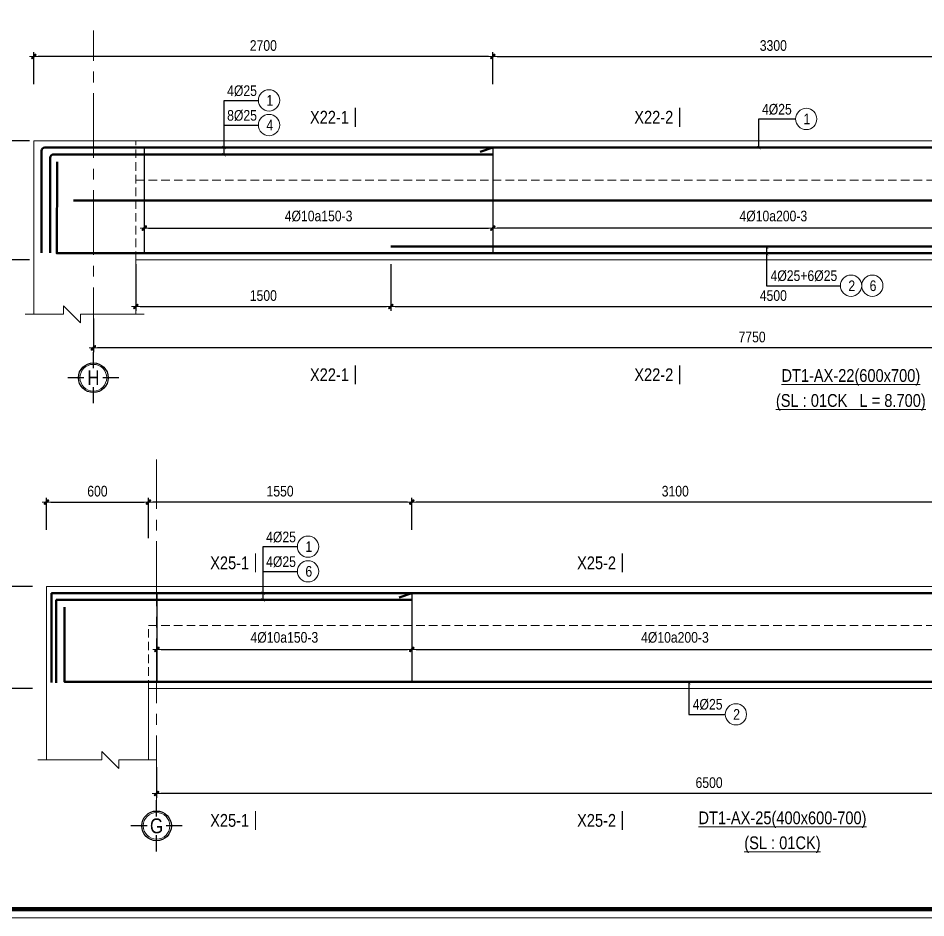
# Model space of a CAD drawing. Header units: millimetres. Extents: x 397144 to 8960116, y 345581 to 674207.
# Drawn here: x 4954734 to 4960073, y 648891 to 654186 of the extents above; entities that cross this region are included whole.
import ezdxf
from ezdxf.enums import TextEntityAlignment as Align

# ---------------------------------------------------------------- set-up
doc = ezdxf.new("R2010")
doc.units = ezdxf.units.MM
doc.header["$PDSIZE"] = -10
doc.linetypes.add('CENTER2', pattern=[28.575, 19.05, -3.175, 3.175, -3.175])
doc.linetypes.add('HIDDEN', pattern=[0.375, 0.25, -0.125])
doc.layers.get('0').update_dxf_attribs({"linetype": 'CONTINUOUS'})
doc.layers.get('Defpoints').update_dxf_attribs({"color": 12, "linetype": 'CONTINUOUS'})
for name, color, linetype, lineweight in [('2', 2, 'CONTINUOUS', 20), ('CDAI', 8, 'CONTINUOUS', 30), ('CTHEP', 2, 'CONTINUOUS', 50), ('DBAO', 3, 'CONTINUOUS', 20), ('DGIONG', 4, 'CONTINUOUS', 13), ('KTH', 150, 'CONTINUOUS', 5), ('Net khuat', 8, 'HIDDEN', 13), ('STICK', 1, 'CONTINUOUS', 9), ('TEXT', 7, 'CONTINUOUS', 15)]:
    doc.layers.add(name, color=color, linetype=linetype, lineweight=lineweight)
doc.layers.add('8', color=8, linetype='CONTINUOUS')
doc.styles.add('HELVECONDENSE', font='VHELVCN_0.TTF')
doc.styles.add('Star-HelCon', font='VHELVCN_0.TTF')
doc.styles.add('TTP-HelCon', font='VHELVCN_0.TTF')
doc.styles.add('VNI-HELVE-CONDENSE', font='VHELVCN_0.TTF')
doc.dimstyles.new('kc-25', dxfattribs={"dimtxt": 62.5, "dimasz": 20, "dimexe": 20, "dimexo": 50, "dimgap": 25, "dimtad": 3, "dimdec": 0, "dimzin": 0, "dimdsep": 46, "dimtxsty": 'VNI-HELVE-CONDENSE', "dimblk": 'DIM', "dimcen": 2.5, "dimclrd": 256, "dimclre": 154, "dimclrt": 7, "dimaunit": 1, "dimadec": 0, "dimazin": 0, "dimtfac": 1, "dimtdec": 0, "dimtix": 1, "dimtmove": 0, "dimatfit": 3, "dimldrblk": 'DOT', "dimfxl": 1, "dimtolj": 1, "dimtzin": 0, "dimarcsym": 0})
doc.dimstyles.new('TTP-25', dxfattribs={"dimscale": 25, "dimtxt": 2.5, "dimasz": 1, "dimexe": 1, "dimexo": 1, "dimgap": 0.09, "dimtad": 0, "dimdec": 4, "dimrnd": 5, "dimzin": 9, "dimdsep": 46, "dimtxsty": 'TTP-HelCon', "dimblk": 'Stick1', "dimcen": 0.09, "dimdle": 1.5, "dimclrd": 256, "dimclre": 256, "dimclrt": 7, "dimadec": 0, "dimazin": 0, "dimtfac": 1, "dimtdec": 4, "dimtmove": 0, "dimatfit": 3, "dimldrblk": '_ArchTick1', "dimfxl": 1, "dimtvp": 1, "dimtolj": 1, "dimtzin": 0, "dimarcsym": 0})

# ---------------------------------------------------------------- blocks, each defined once
blk = doc.blocks.new('CHG_XX_Khung ten')
blk.add_lwpolyline([(15, 579), (826, 579), (826, 15), (15, 15)], close=True)
at = {"color": 4, "linetype": 'Continuous', "const_width": 1}
blk.add_lwpolyline([(17, 577), (824, 577), (824, 17), (17, 17)], close=True, dxfattribs=at)
blk = doc.blocks.new('Stick1')
at = {"layer": 'STICK'}
h = blk.add_hatch(color=256, dxfattribs=at)
edge = h.paths.add_edge_path()
edge.add_line((0.3, 0.5), (-0.5, -0.3))
edge.add_arc((-0.4, -0.4), 0.141, 135, 315)
edge.add_line((-0.3, -0.5), (0.5, 0.3))
edge.add_arc((0.4, 0.4), 0.141, 315, 495)
blk.add_line((1, 0), (-1, 0), dxfattribs=at)
blk.add_lwpolyline([(0.3, 0.5), (-0.5, -0.3, 1), (-0.3, -0.5), (0.5, 0.3, 1), (0.3, 0.5, 1)], format="xyb", dxfattribs=at)
blk = doc.blocks.new('*D783')
at = {"layer": 'Defpoints', "color": 0, "transparency": 16777216}
for p in [(4954826.2, 653960.7), (4954826.2, 653771.7), (4957526.2, 653771.7)]:
    blk.add_point(p, dxfattribs=at)
at = {"layer": 'KTH', "lineweight": -2, "transparency": 16777216}
for p, q in [((4954826.2, 653796.7), (4954826.2, 653985.7)), ((4957501.2, 653960.7), (4954851.2, 653960.7)), ((4957526.2, 653796.7), (4957526.2, 653985.7))]:
    blk.add_line(p, q, dxfattribs=at)
at = {"layer": 'KTH', "lineweight": -2, "transparency": 16777216, "xscale": 25, "yscale": 25, "zscale": 25, "rotation": 180}
blk.add_blockref('Stick1', (4954826.2, 653960.7), dxfattribs=at)
at = {"layer": 'KTH', "lineweight": -2, "transparency": 16777216, "xscale": 25, "yscale": 25, "zscale": 25}
blk.add_blockref('Stick1', (4957526.2, 653960.7), dxfattribs=at)
at = {"layer": 'KTH', "color": 7, "transparency": 16777216, "insert": (4956176.2, 654024.5), "char_height": 62.5, "attachment_point": 5, "style": 'TTP-HelCon'}
blk.add_mtext('\\A1;2700', dxfattribs=at)
blk = doc.blocks.new('_ArchTick1')
at = {"color": 0, "const_width": 3.81}
blk.add_lwpolyline([(-12.7, -12.7), (12.7, 12.7)], dxfattribs=at)
blk = doc.blocks.new('DIM')
h = blk.add_hatch(color=1)
h.paths.add_polyline_path([(0.49, 0.29, 1), (0.29, 0.49), (-0.19, 0), (0.19, 0)])
h.paths.add_polyline_path([(0.19, 0), (-0.19, 0), (-0.49, -0.29, 1), (-0.29, -0.49)])
at = {"color": 9}
for p, q in [((-0.19, 0), (-1.5, 0)), ((0.19, 0), (1.5, 0))]:
    blk.add_line(p, q, dxfattribs=at)
at = {"color": 1}
for p, q in [((-0.49, -0.29), (0.29, 0.49)), ((-0.29, -0.49), (0.49, 0.29)), ((-0.19, 0), (0.19, 0))]:
    blk.add_line(p, q, dxfattribs=at)
blk.add_arc((-0.39, -0.39), 0.138, 135, 315, dxfattribs=at)
blk = doc.blocks.new('*D784')
at = {"layer": 'Defpoints', "color": 0, "transparency": 16777216}
for p in [(4954826.2, 653463.3), (4954576.2, 652763.3), (4954826.2, 652763.3)]:
    blk.add_point(p, dxfattribs=at)
at = {"layer": 'KTH', "lineweight": -2, "transparency": 16777216}
for p, q in [((4954801.2, 653463.3), (4954551.2, 653463.3)), ((4954576.2, 653438.3), (4954576.2, 652788.3)), ((4954801.2, 652763.3), (4954551.2, 652763.3))]:
    blk.add_line(p, q, dxfattribs=at)
at = {"layer": 'KTH', "lineweight": -2, "transparency": 16777216, "xscale": 25, "yscale": 25, "zscale": 25}
for p, rotation in [((4954576.2, 653463.3), 90), ((4954576.2, 652763.3), 270)]:
    blk.add_blockref('Stick1', p, dxfattribs=dict(at, rotation=rotation))
at = {"layer": 'KTH', "color": 7, "transparency": 16777216, "insert": (4954512.3, 653113.3), "char_height": 62.5, "attachment_point": 5, "rotation": 90, "style": 'TTP-HelCon'}
blk.add_mtext('\\A1;700', dxfattribs=at)
blk = doc.blocks.new('*D785')
at = {"layer": 'Defpoints', "color": 0, "transparency": 16777216}
for p in [(4955176.3, 652443.3), (4962926.1, 652443.3), (4955176.3, 652245.1)]:
    blk.add_point(p, dxfattribs=at)
at = {"layer": 'KTH', "lineweight": -2, "transparency": 16777216}
for p, q in [((4955176.3, 652418.3), (4955176.3, 652220.1)), ((4962926.1, 652418.3), (4962926.1, 652220.1)), ((4962901.1, 652245.1), (4955201.3, 652245.1))]:
    blk.add_line(p, q, dxfattribs=at)
at = {"layer": 'KTH', "lineweight": -2, "transparency": 16777216, "xscale": 25, "yscale": 25, "zscale": 25, "rotation": 180}
blk.add_blockref('Stick1', (4955176.3, 652245.1), dxfattribs=at)
at = {"layer": 'KTH', "lineweight": -2, "transparency": 16777216, "xscale": 25, "yscale": 25, "zscale": 25}
blk.add_blockref('Stick1', (4962926.1, 652245.1), dxfattribs=at)
at = {"layer": 'KTH', "color": 7, "transparency": 16777216, "insert": (4959051.2, 652309), "char_height": 62.5, "attachment_point": 5, "style": 'TTP-HelCon'}
blk.add_mtext('\\A1;7750', dxfattribs=at)
blk = doc.blocks.new('*D787')
at = {"layer": 'Defpoints', "color": 0, "transparency": 16777216}
for p in [(4955476.2, 653233.3), (4957526.2, 653233.3), (4957526.2, 652950.5)]:
    blk.add_point(p, dxfattribs=at)
at = {"layer": 'KTH', "lineweight": -2, "transparency": 16777216}
for p, q in [((4955476.2, 653208.3), (4955476.2, 652925.5)), ((4957526.2, 653208.3), (4957526.2, 652925.5)), ((4955501.2, 652950.5), (4957501.2, 652950.5))]:
    blk.add_line(p, q, dxfattribs=at)
at = {"layer": 'KTH', "lineweight": -2, "transparency": 16777216, "xscale": 25, "yscale": 25, "zscale": 25, "rotation": 180}
blk.add_blockref('Stick1', (4955476.2, 652950.5), dxfattribs=at)
at = {"layer": 'KTH', "lineweight": -2, "transparency": 16777216, "xscale": 25, "yscale": 25, "zscale": 25}
blk.add_blockref('Stick1', (4957526.2, 652950.5), dxfattribs=at)
at = {"layer": 'KTH', "color": 7, "transparency": 16777216, "insert": (4956501.2, 653020.4), "char_height": 62.5, "attachment_point": 5, "style": 'TTP-HelCon'}
blk.add_mtext('\\A1;4Þ10a150-3', dxfattribs=at)
blk = doc.blocks.new('*D788')
at = {"layer": 'Defpoints', "color": 0, "transparency": 16777216}
for p in [(4957526.2, 653233.3), (4960826.1, 653113.3), (4957526.2, 652950.3)]:
    blk.add_point(p, dxfattribs=at)
at = {"layer": 'KTH', "lineweight": -2, "transparency": 16777216}
for p, q in [((4957526.2, 653208.3), (4957526.2, 652925.3)), ((4960826.1, 653088.3), (4960826.1, 652925.3)), ((4960801.1, 652950.3), (4957551.2, 652950.3))]:
    blk.add_line(p, q, dxfattribs=at)
at = {"layer": 'KTH', "lineweight": -2, "transparency": 16777216, "xscale": 25, "yscale": 25, "zscale": 25, "rotation": 180}
blk.add_blockref('Stick1', (4957526.2, 652950.3), dxfattribs=at)
at = {"layer": 'KTH', "lineweight": -2, "transparency": 16777216, "xscale": 25, "yscale": 25, "zscale": 25}
blk.add_blockref('Stick1', (4960826.1, 652950.3), dxfattribs=at)
at = {"layer": 'KTH', "color": 7, "transparency": 16777216, "insert": (4959176.1, 653020.2), "char_height": 62.5, "attachment_point": 5, "style": 'TTP-HelCon'}
blk.add_mtext('\\A1;4Þ10a200-3', dxfattribs=at)
blk = doc.blocks.new('*D790')
at = {"layer": 'Defpoints', "color": 0, "transparency": 16777216}
for p in [(4955426.2, 652763.3), (4956926.2, 652763.3), (4956926.2, 652489.1)]:
    blk.add_point(p, dxfattribs=at)
at = {"layer": 'KTH', "lineweight": -2, "transparency": 16777216}
for p, q in [((4955426.2, 652738.3), (4955426.2, 652464.1)), ((4956926.2, 652738.3), (4956926.2, 652464.1)), ((4955451.2, 652489.1), (4956901.2, 652489.1))]:
    blk.add_line(p, q, dxfattribs=at)
at = {"layer": 'KTH', "lineweight": -2, "transparency": 16777216, "xscale": 25, "yscale": 25, "zscale": 25, "rotation": 180}
blk.add_blockref('Stick1', (4955426.2, 652489.1), dxfattribs=at)
at = {"layer": 'KTH', "lineweight": -2, "transparency": 16777216, "xscale": 25, "yscale": 25, "zscale": 25}
blk.add_blockref('Stick1', (4956926.2, 652489.1), dxfattribs=at)
at = {"layer": 'KTH', "color": 7, "transparency": 16777216, "insert": (4956176.2, 652552.9), "char_height": 62.5, "attachment_point": 5, "style": 'TTP-HelCon'}
blk.add_mtext('\\A1;1500', dxfattribs=at)
blk = doc.blocks.new('MC')
at = {"layer": 'CTHEP', "const_width": 10}
blk.add_lwpolyline([(0, 150), (0, 0)], dxfattribs=at)
at = {"layer": 'TEXT', "style": 'TTP-HelCon'}
blk.add_attdef('A', text='', height=100, dxfattribs=at).set_placement((-50, 25.5), align=Align.RIGHT)
blk = doc.blocks.new('dau truc')
blk.add_circle((0, 0), 180)
at = {"layer": '8'}
for p, q in [((0, 127), (0, 345)), ((-127, 0), (-345, 0)), ((345, 0), (127, 0)), ((0, -345), (0, -127))]:
    blk.add_line(p, q, dxfattribs=at)
blk.add_circle((0, 0), 200, dxfattribs=at)
at = {"layer": 'TEXT', "style": 'HELVECONDENSE'}
blk.add_attdef('A', text='', height=233, dxfattribs=at).set_placement((0, 0), align=Align.MIDDLE)
blk = doc.blocks.new('*D791')
at = {"layer": 'Defpoints', "color": 0, "transparency": 16777216}
for p in [(4960826.1, 653960.7), (4957526.2, 653771.7), (4960826.1, 653771.7)]:
    blk.add_point(p, dxfattribs=at)
at = {"layer": 'KTH', "lineweight": -2, "transparency": 16777216}
for p, q in [((4957526.2, 653796.7), (4957526.2, 653985.7)), ((4957551.2, 653960.7), (4960801.1, 653960.7)), ((4960826.1, 653796.7), (4960826.1, 653985.7))]:
    blk.add_line(p, q, dxfattribs=at)
at = {"layer": 'KTH', "lineweight": -2, "transparency": 16777216, "xscale": 25, "yscale": 25, "zscale": 25, "rotation": 180}
blk.add_blockref('Stick1', (4957526.2, 653960.7), dxfattribs=at)
at = {"layer": 'KTH', "lineweight": -2, "transparency": 16777216, "xscale": 25, "yscale": 25, "zscale": 25}
blk.add_blockref('Stick1', (4960826.1, 653960.7), dxfattribs=at)
at = {"layer": 'KTH', "color": 7, "transparency": 16777216, "insert": (4959176.1, 654024.5), "char_height": 62.5, "attachment_point": 5, "style": 'TTP-HelCon'}
blk.add_mtext('\\A1;3300', dxfattribs=at)
blk = doc.blocks.new('*D793')
at = {"layer": 'Defpoints', "color": 0, "transparency": 16777216}
for p in [(4956926.2, 652763.3), (4961426.1, 652700.6), (4961426.1, 652489.1)]:
    blk.add_point(p, dxfattribs=at)
at = {"layer": 'KTH', "lineweight": -2, "transparency": 16777216}
for p, q in [((4956926.2, 652738.3), (4956926.2, 652464.1)), ((4961426.1, 652675.6), (4961426.1, 652464.1)), ((4956951.2, 652489.1), (4961401.1, 652489.1))]:
    blk.add_line(p, q, dxfattribs=at)
at = {"layer": 'KTH', "lineweight": -2, "transparency": 16777216, "xscale": 25, "yscale": 25, "zscale": 25, "rotation": 180}
blk.add_blockref('Stick1', (4956926.2, 652489.1), dxfattribs=at)
at = {"layer": 'KTH', "lineweight": -2, "transparency": 16777216, "xscale": 25, "yscale": 25, "zscale": 25}
blk.add_blockref('Stick1', (4961426.1, 652489.1), dxfattribs=at)
at = {"layer": 'KTH', "color": 7, "transparency": 16777216, "insert": (4959176.1, 652552.9), "char_height": 62.5, "attachment_point": 5, "style": 'TTP-HelCon'}
blk.add_mtext('\\A1;4500', dxfattribs=at)
blk = doc.blocks.new('*D827')
at = {"layer": 'Defpoints', "color": 0, "transparency": 16777216}
for p in [(4955548.2, 649802.5), (4962048.2, 649820.4), (4955548.2, 649622.4)]:
    blk.add_point(p, dxfattribs=at)
at = {"layer": 'KTH', "lineweight": -2, "transparency": 16777216}
for p, q in [((4962048.2, 649795.4), (4962048.2, 649597.4)), ((4955548.2, 649777.5), (4955548.2, 649597.4)), ((4962023.2, 649622.4), (4955573.2, 649622.4))]:
    blk.add_line(p, q, dxfattribs=at)
at = {"layer": 'KTH', "lineweight": -2, "transparency": 16777216, "xscale": 25, "yscale": 25, "zscale": 25, "rotation": 180}
blk.add_blockref('Stick1', (4955548.2, 649622.4), dxfattribs=at)
at = {"layer": 'KTH', "lineweight": -2, "transparency": 16777216, "xscale": 25, "yscale": 25, "zscale": 25}
blk.add_blockref('Stick1', (4962048.2, 649622.4), dxfattribs=at)
at = {"layer": 'KTH', "color": 7, "transparency": 16777216, "insert": (4958798.2, 649686.2), "char_height": 62.5, "attachment_point": 5, "style": 'TTP-HelCon'}
blk.add_mtext('\\A1;6500', dxfattribs=at)
blk = doc.blocks.new('*D828')
at = {"layer": 'Defpoints', "color": 0, "transparency": 16777216}
for p in [(4957049.3, 650610.4), (4960145.3, 650610.4), (4960145.3, 650470.4)]:
    blk.add_point(p, dxfattribs=at)
at = {"layer": 'KTH', "lineweight": -2, "transparency": 16777216}
for p, q in [((4957049.3, 650585.4), (4957049.3, 650445.4)), ((4960145.3, 650585.4), (4960145.3, 650445.4)), ((4957074.3, 650470.4), (4960120.3, 650470.4))]:
    blk.add_line(p, q, dxfattribs=at)
at = {"layer": 'KTH', "lineweight": -2, "transparency": 16777216, "xscale": 25, "yscale": 25, "zscale": 25, "rotation": 180}
blk.add_blockref('Stick1', (4957049.3, 650470.4), dxfattribs=at)
at = {"layer": 'KTH', "lineweight": -2, "transparency": 16777216, "xscale": 25, "yscale": 25, "zscale": 25}
blk.add_blockref('Stick1', (4960145.3, 650470.4), dxfattribs=at)
at = {"layer": 'KTH', "color": 7, "transparency": 16777216, "insert": (4958597.3, 650540.3), "char_height": 62.5, "attachment_point": 5, "style": 'TTP-HelCon'}
blk.add_mtext('\\A1;4Þ10a200-3', dxfattribs=at)
blk = doc.blocks.new('*D829')
at = {"layer": 'Defpoints', "color": 0, "transparency": 16777216}
for p in [(4957049.3, 650610.4), (4955550.3, 650527.8), (4957049.3, 650470.4)]:
    blk.add_point(p, dxfattribs=at)
at = {"layer": 'KTH', "lineweight": -2, "transparency": 16777216}
for p, q in [((4957049.3, 650585.4), (4957049.3, 650445.4)), ((4955550.3, 650502.8), (4955550.3, 650445.4)), ((4955575.3, 650470.4), (4957024.3, 650470.4))]:
    blk.add_line(p, q, dxfattribs=at)
at = {"layer": 'KTH', "lineweight": -2, "transparency": 16777216, "xscale": 25, "yscale": 25, "zscale": 25, "rotation": 180}
blk.add_blockref('Stick1', (4955550.3, 650470.4), dxfattribs=at)
at = {"layer": 'KTH', "lineweight": -2, "transparency": 16777216, "xscale": 25, "yscale": 25, "zscale": 25}
blk.add_blockref('Stick1', (4957049.3, 650470.4), dxfattribs=at)
at = {"layer": 'KTH', "color": 7, "transparency": 16777216, "insert": (4956299.8, 650540.3), "char_height": 62.5, "attachment_point": 5, "style": 'TTP-HelCon'}
blk.add_mtext('\\A1;4Þ10a150-3', dxfattribs=at)
blk = doc.blocks.new('*D830')
at = {"layer": 'Defpoints', "color": 0, "transparency": 16777216}
for p in [(4957049.3, 651337.8), (4957049.3, 651148.8), (4960149.3, 651148.6)]:
    blk.add_point(p, dxfattribs=at)
at = {"layer": 'KTH', "lineweight": -2, "transparency": 16777216}
for p, q in [((4957049.3, 651173.8), (4957049.3, 651362.8)), ((4960124.3, 651337.8), (4957074.3, 651337.8)), ((4960149.3, 651173.6), (4960149.3, 651362.8))]:
    blk.add_line(p, q, dxfattribs=at)
at = {"layer": 'KTH', "lineweight": -2, "transparency": 16777216, "xscale": 25, "yscale": 25, "zscale": 25, "rotation": 180}
blk.add_blockref('Stick1', (4957049.3, 651337.8), dxfattribs=at)
at = {"layer": 'KTH', "lineweight": -2, "transparency": 16777216, "xscale": 25, "yscale": 25, "zscale": 25}
blk.add_blockref('Stick1', (4960149.3, 651337.8), dxfattribs=at)
at = {"layer": 'KTH', "color": 7, "transparency": 16777216, "insert": (4958599.3, 651401.6), "char_height": 62.5, "attachment_point": 5, "style": 'TTP-HelCon'}
blk.add_mtext('\\A1;3100', dxfattribs=at)
blk = doc.blocks.new('*D831')
at = {"layer": 'Defpoints', "color": 0, "transparency": 16777216}
for p in [(4955500.3, 651337.8), (4955500.3, 651148.8), (4957049.3, 651148.8)]:
    blk.add_point(p, dxfattribs=at)
at = {"layer": 'KTH', "lineweight": -2, "transparency": 16777216}
for p, q in [((4955500.3, 651173.8), (4955500.3, 651362.8)), ((4957024.3, 651337.8), (4955525.3, 651337.8)), ((4957049.3, 651173.8), (4957049.3, 651362.8))]:
    blk.add_line(p, q, dxfattribs=at)
at = {"layer": 'KTH', "lineweight": -2, "transparency": 16777216, "xscale": 25, "yscale": 25, "zscale": 25, "rotation": 180}
blk.add_blockref('Stick1', (4955500.3, 651337.8), dxfattribs=at)
at = {"layer": 'KTH', "lineweight": -2, "transparency": 16777216, "xscale": 25, "yscale": 25, "zscale": 25}
blk.add_blockref('Stick1', (4957049.3, 651337.8), dxfattribs=at)
at = {"layer": 'KTH', "color": 7, "transparency": 16777216, "insert": (4956274.8, 651401.6), "char_height": 62.5, "attachment_point": 5, "style": 'TTP-HelCon'}
blk.add_mtext('\\A1;1550', dxfattribs=at)
blk = doc.blocks.new('*D816')
at = {"layer": 'Defpoints', "color": 0, "transparency": 16777216}
for p in [(4955500.3, 651337.8), (4954900.3, 651148.8), (4955500.3, 651100.1)]:
    blk.add_point(p, dxfattribs=at)
at = {"layer": 'KTH', "lineweight": -2, "transparency": 16777216}
for p, q in [((4954900.3, 651173.8), (4954900.3, 651362.8)), ((4954925.3, 651337.8), (4955475.3, 651337.8)), ((4955500.3, 651125.1), (4955500.3, 651362.8))]:
    blk.add_line(p, q, dxfattribs=at)
at = {"layer": 'KTH', "lineweight": -2, "transparency": 16777216, "xscale": 25, "yscale": 25, "zscale": 25, "rotation": 180}
blk.add_blockref('Stick1', (4954900.3, 651337.8), dxfattribs=at)
at = {"layer": 'KTH', "lineweight": -2, "transparency": 16777216, "xscale": 25, "yscale": 25, "zscale": 25}
blk.add_blockref('Stick1', (4955500.3, 651337.8), dxfattribs=at)
at = {"layer": 'KTH', "color": 7, "transparency": 16777216, "insert": (4955200.3, 651401.6), "char_height": 62.5, "attachment_point": 5, "style": 'TTP-HelCon'}
blk.add_mtext('\\A1;600', dxfattribs=at)
blk = doc.blocks.new('*D832')
at = {"layer": 'Defpoints', "color": 0, "transparency": 16777216}
for p in [(4954843.3, 650840.6), (4954593.3, 650240.6), (4954843.3, 650240.6)]:
    blk.add_point(p, dxfattribs=at)
at = {"layer": 'KTH', "lineweight": -2, "transparency": 16777216}
for p, q in [((4954818.3, 650840.6), (4954568.3, 650840.6)), ((4954593.3, 650815.6), (4954593.3, 650265.6)), ((4954818.3, 650240.6), (4954568.3, 650240.6))]:
    blk.add_line(p, q, dxfattribs=at)
at = {"layer": 'KTH', "lineweight": -2, "transparency": 16777216, "xscale": 25, "yscale": 25, "zscale": 25}
for p, rotation in [((4954593.3, 650840.6), 90), ((4954593.3, 650240.6), 270)]:
    blk.add_blockref('Stick1', p, dxfattribs=dict(at, rotation=rotation))
at = {"layer": 'KTH', "color": 7, "transparency": 16777216, "insert": (4954529.5, 650540.6), "char_height": 62.5, "attachment_point": 5, "rotation": 90, "style": 'TTP-HelCon'}
blk.add_mtext('\\A1;600', dxfattribs=at)

msp = doc.modelspace()

# ---------------------------------------------------------------- block references
at = {"layer": 'KTH', "ltscale": 0.8, "xscale": 25.92478421702978, "yscale": 25.92478421702978, "zscale": 25.92478421702978}
msp.add_blockref('CHG_XX_Khung ten', (4953653.34321, 648501.85593), dxfattribs=at)

# ---------------------------------------------------------------- next in the draw order: linework, layer by layer
at = {"layer": 'CDAI', "ltscale": 52.5}
for p, q in [((4955476.15388, 653428.30788), (4955476.15388, 652798.30788)), ((4957526.15388, 653428.30788), (4957526.15388, 652798.30788)), ((4955550.29423, 650805.38696), (4955550.29423, 650275.38696)), ((4955550.29423, 650805.38696), (4955550.29423, 650275.38696)), ((4957049.29423, 650805.38696), (4957049.29423, 650275.38696))]:
    msp.add_line(p, q, dxfattribs=at)
at = {"layer": 'CTHEP'}
for p, q in [((4957526.15388, 653424.30788), (4957451.15388, 653399.30788)), ((4955059.0797, 653113.31171), (4963323.52743, 653113.34112)), ((4956926.15388, 652842.29173), (4961426.12791, 652842.22837)), ((4954956.77243, 650761.58131), (4957049.29423, 650761.58131)), ((4954956.77243, 650761.58131), (4954956.77243, 650273.49402)), ((4956974.29423, 650776.38696), (4957049.29423, 650801.38696))]:
    msp.add_line(p, q, dxfattribs=at)
msp.add_lwpolyline([(4954871.15463, 652805.35309), (4954871.15463, 653404.31171, -0.414213562), (4954891.15463, 653424.31171), (4963456.14679, 653424.25552, -0.414213562), (4963476.14679, 653404.25552), (4963476.14679, 652800.59357)], format="xyb", dxfattribs=at)
at = {"layer": 'CTHEP', "flags": 128}
msp.add_lwpolyline([(4954923.01402, 652804.66545), (4954923.01402, 653364.31126, -0.4142161428), (4954943.0142, 653384.31126), (4957526.15388, 653384.28643)], format="xyb", dxfattribs=at)
at = {"layer": 'CTHEP'}
for points in [[(4954962.51856, 653340.59095), (4954961.0124, 652802.31171), (4963371.66022, 652802.25552), (4963371.66022, 653231.74399)], [(4970370.29615, 650801.44313), (4954930.29184, 650801.49375), (4954930.29184, 650275.0005)], [(4955007.3198, 650718.48374), (4955007.3198, 650279.49342), (4961699.66115, 650279.47141), (4962300.29422, 650179.46944), (4970300.29615, 650179.44313), (4970300.29615, 650640.6003)]]:
    msp.add_lwpolyline(points, dxfattribs=at)
at = {"layer": 'DBAO'}
for p, q in [((4963526.14679, 653463.25122), (4954826.15463, 653463.31804)), ((4954826.15463, 653463.31804), (4954826.15463, 652763.31171)), ((4954826.15463, 652763.31171), (4954826.15463, 652443.31171)), ((4955426.15388, 652443.30788), (4955426.15388, 652763.30788)), ((4955426.15388, 652763.30788), (4962926.13206, 652763.25541)), ((4954900.29491, 650840.39079), (4954900.28449, 649820.39028))]:
    msp.add_line(p, q, dxfattribs=at)
for points in [[(4954900.29491, 650840.39079), (4962048.19908, 650840.20821)], [(4955500.29423, 650240.38696), (4961700.2949, 650240.38696)], [(4955500.29423, 649820.38696), (4955500.29423, 650240.38696)], [(4955500.29423, 649820.38696), (4955500.29423, 650240.38696)]]:
    msp.add_lwpolyline(points, dxfattribs=at)
at = {"layer": 'DGIONG'}
for points in [[(4954776.15463, 652443.31171), (4955001.15463, 652443.31171), (4955001.15463, 652493.31171), (4955101.15463, 652393.31171), (4955101.15463, 652443.31171), (4955476.15388, 652443.30788)], [(4954850.29491, 649820.39079), (4955225.29423, 649820.38696), (4955225.29423, 649870.38696), (4955325.29423, 649770.38696), (4955325.29423, 649820.38696), (4955550.29423, 649820.38696)], [(4954850.29491, 649820.39079), (4955225.29423, 649820.38696), (4955225.29423, 649870.38696), (4955325.29423, 649770.38696), (4955325.29423, 649820.38696), (4955550.29423, 649820.38696)]]:
    msp.add_lwpolyline(points, dxfattribs=at)
for centre in [(4956209.86558, 653701.98802), (4959369.46383, 653592.73522), (4956209.86558, 653556.68902), (4959633.26148, 652611.18185), (4959758.26148, 652611.18185), (4956439.33111, 651075.39886), (4956439.33111, 650930.09986), (4958955.84762, 650088.55344)]:
    msp.add_circle(centre, 62.5, dxfattribs=at)
at = {"layer": 'Net khuat', "linetype": 'CENTER2', "ltscale": 20}
for p, q in [((4955176.26833, 652220.50115), (4955176.26833, 654112.97003)), ((4955548.19908, 649583.10069), (4955548.19908, 651588.44333))]:
    msp.add_line(p, q, dxfattribs=at)
at = {"layer": 'Net khuat', "ltscale": 200}
for p, q in [((4955426.15388, 652763.30788), (4955426.15388, 653463.30788)), ((4955426.15388, 653233.30788), (4962926.12867, 653233.26063))]:
    msp.add_line(p, q, dxfattribs=at)
msp.add_lwpolyline([(4955500.29423, 650240.38696), (4955500.29423, 650610.49155), (4970100.29616, 650610.44313), (4970100.29616, 650240.44313), (4970100.29616, 650240.44313), (4970400.29616, 650240.44313)], dxfattribs=at)

# ---------------------------------------------------------------- next in the draw order: block references
at = {"xscale": 0.75, "yscale": 0.75, "zscale": 0.75}
for p, values in [((4956717.17976, 653546.18709), {'A': 'X22-1'}), ((4958624.99957, 653546.18709), {'A': 'X22-2'}), ((4956717.17976, 652030.52982), {'A': 'X22-1'}), ((4958624.99957, 652030.52982), {'A': 'X22-2'}), ((4956130.25671, 650923.47433), {'A': 'X25-1'}), ((4958288.50147, 650923.47433), {'A': 'X25-2'}), ((4956130.25671, 649407.81706), {'A': 'X25-1'}), ((4958288.50147, 649407.81706), {'A': 'X25-2'})]:
    msp.add_blockref('MC', p, dxfattribs=at).add_auto_attribs(values)
at = {"layer": '2', "ltscale": 300}
ref = msp.add_blockref('dau truc', (4955176.26833, 652069.63662), dxfattribs=dict(at, xscale=0.4367131292819977, yscale=0.4367131292819977, zscale=0.4367131292819977))
ref.add_attrib('A', 'H', dxfattribs={"layer": 'TEXT', "height": 87.5, "style": 'HELVECONDENSE'}).set_placement((4955176.26833, 652069.63662), align=Align.MIDDLE)
ref = msp.add_blockref('dau truc', (4955548.19908, 649432.23616), dxfattribs=dict(at, xscale=0.4367131292819977, yscale=0.4367131292819977, zscale=0.4367131292819977))
ref.add_attrib('A', 'G', dxfattribs={"layer": 'TEXT', "height": 87.5, "style": 'HELVECONDENSE'}).set_placement((4955548.19908, 649432.23616), align=Align.MIDDLE)

# ---------------------------------------------------------------- next in the draw order: texts
at = {"layer": 'TEXT', "style": 'TTP-HelCon'}
for s, p in [('4Þ25', (4955963.35553, 653727.84097)), ('8Þ25', (4955963.35553, 653582.54197)), ('4Þ25', (4959109.33995, 653618.58816)), ('4Þ25+6Þ25', (4959159.82025, 652639.07891)), ('4Þ25', (4956192.82106, 651101.25181)), ('4Þ25', (4956192.82106, 650955.95281)), ('4Þ25', (4958702.03976, 650116.45049, 0))]:
    msp.add_text(s, height=62.5, dxfattribs=at).set_placement(p)
at = {"layer": 'TEXT', "style": 'Star-HelCon'}
for s, p in [('1', (4956214.03225, 653701.98802)), ('4', (4956214.03225, 653556.68902)), ('1', (4959373.6305, 653592.73522)), ('2', (4959637.42814, 652611.18185)), ('6', (4959762.42814, 652611.18185)), ('1', (4956443.49777, 651075.39886)), ('6', (4956443.49777, 650930.09986)), ('2', (4958960.01429, 650088.55344))]:
    msp.add_text(s, height=62.5, dxfattribs=at).set_placement(p, align=Align.MIDDLE)
at = {"layer": 'TEXT', "style": 'TTP-HelCon'}
for s, p in [('%%UDT1-AX-22(600x700)', (4959631.89941, 652045.24824)), ('%%U(SL : 01CK   L = 8.700)', (4959631.89941, 651898.35364)), ('%%UDT1-AX-25(400x600-700)', (4959229.76881, 649441.90532)), ('%%U(SL : 01CK)', (4959229.76881, 649295.01072))]:
    msp.add_text(s, height=75, dxfattribs=at).set_placement(p, align=Align.CENTER)

# ---------------------------------------------------------------- next in the draw order: dimensions: what is measured, and where the dimension line sits
at = {"layer": 'KTH'}
for base, p1, p2, picture, middle in [((4954826.1546294233, 653960.7022225276), (4957526.1538779056, 653771.7022225276), (4954826.1546294233, 653771.7060539197), '*D783', (4956176.1542536644, 654024.535555861)), ((4960826.12867, 653960.70222), (4957526.15388, 653771.70222), (4960826.12867, 653771.65497), '*D791', (4959176.14127, 654024.53556)), ((4956926.15388, 652489.07569), (4955426.15388, 652763.30788), (4956926.15388, 652763.29354), '*D790', (4956176.15388, 652552.90902)), ((4961426.12791, 652489.07569), (4956926.15388, 652763.29354), (4961426.12791, 652700.62665), '*D793', (4959176.1409, 652552.90902)), ((4955176.26833, 652245.12439), (4962926.12324, 652443.31171), (4955176.26833, 652443.31095), '*D785', (4959051.19579, 652308.95773)), ((4955500.29423, 651337.7813), (4957049.29423, 651148.7813), (4955500.29423, 651148.7813), '*D831', (4956274.79423, 651401.61463)), ((4957049.29423, 651337.7813), (4960149.2949, 651148.61144), (4957049.29423, 651148.7813), '*D830', (4958599.29457, 651401.61463)), ((4955548.19908, 649622.40909), (4962048.19908, 649820.38696), (4955548.19908, 649802.53879), '*D827', (4958798.19908, 649686.24242))]:
    dim = msp.add_linear_dim(base=base, p1=p1, p2=p2, dimstyle='TTP-25', override={"dimtmove": 1}, dxfattribs=at)
    dim.commit()
    dim.dimension.update_dxf_attribs({"geometry": picture, "text_midpoint": middle})
for base, p1, p2, angle, picture, middle in [((4954576.15463, 652763.31171), (4954826.15463, 653463.31171), (4954826.15463, 652763.31171), 270, '*D784', (4954512.3213, 653113.31171)), ((4955500.29423, 651337.78513), (4954900.29491, 651148.7813), (4955500.29423, 651100.14043), 180, '*D816', (4955200.29457, 651401.61847)), ((4954593.33642, 650240.5977), (4954843.33642, 650840.5977), (4954843.33642, 650240.5977), 270, '*D832', (4954529.50309, 650540.5977))]:
    dim = msp.add_linear_dim(base=base, p1=p1, p2=p2, angle=angle, dimstyle='TTP-25', override={"dimtmove": 1}, dxfattribs=at)
    dim.commit()
    dim.dimension.update_dxf_attribs({"geometry": picture, "text_midpoint": middle})
for base, p1, p2, text, picture, middle in [((4957526.15388, 652950.45771), (4955476.15388, 653233.30788), (4957526.15388, 653233.30788), '4Þ10a150-3', '*D787', (4956501.15388, 653020.37438)), ((4957049.29423, 650470.37378), (4955550.29423, 650527.84713), (4957049.29423, 650610.38696), '4Þ10a150-3', '*D829', (4956299.79423, 650540.29045)), ((4960145.2949, 650470.37378), (4957049.29423, 650610.38696), (4960145.2949, 650610.38696), '4Þ10a200-3', '*D828', (4958597.29457, 650540.29045))]:
    dim = msp.add_linear_dim(base=base, p1=p1, p2=p2, text=text, dimstyle='TTP-25', override={"dimtmove": 1}, dxfattribs=at)
    dim.commit()
    dim.dimension.update_dxf_attribs({"geometry": picture, "text_midpoint": middle})
dim = msp.add_linear_dim(base=(4957526.15388, 652950.25337), p1=(4960826.12867, 653113.33366), p2=(4957526.15388, 653233.30788), angle=180, text='4Þ10a200-3', dimstyle='TTP-25', override={"dimtmove": 1}, dxfattribs=at)
dim.commit()
dim.dimension.update_dxf_attribs({"geometry": '*D788', "text_midpoint": (4959176.14127, 653020.17004)})

# ---------------------------------------------------------------- next in the draw order: leaders
at = {"layer": 'DGIONG'}
for points in [[(4955944.84189, 653382.274), (4955944.8435, 653701.98802), (4956147.36558, 653701.98802)], [(4959090.82818, 653424.22611), (4959090.82791, 653592.73522), (4959306.96383, 653592.73522)], [(4955944.84207, 653424.3048), (4955944.84368, 653556.68902), (4956147.36523, 653556.68902)], [(4959136.80848, 652838.25546), (4959136.80822, 652611.18185), (4959570.76148, 652611.18185)], [(4959136.80848, 652798.22611), (4959136.80822, 652611.18185), (4959570.76148, 652611.18185)], [(4956174.30929, 650801.59075), (4956174.30902, 651075.39886), (4956376.83111, 651075.39886)], [(4956174.30893, 650761.59075), (4956174.30867, 650930.09986), (4956376.83076, 650930.09986)], [(4958679.02799, 650275.5977), (4958679.02772, 650088.55344), (4958893.34762, 650088.55344)]]:
    msp.add_leader(points, dimstyle='kc-25', override={"dimtad": 0, "dimldrblk": 'ArchTick', "dimfxl": 100, "dimarcsym": 1}, dxfattribs=at)

doc.saveas('drawing.dxf')
